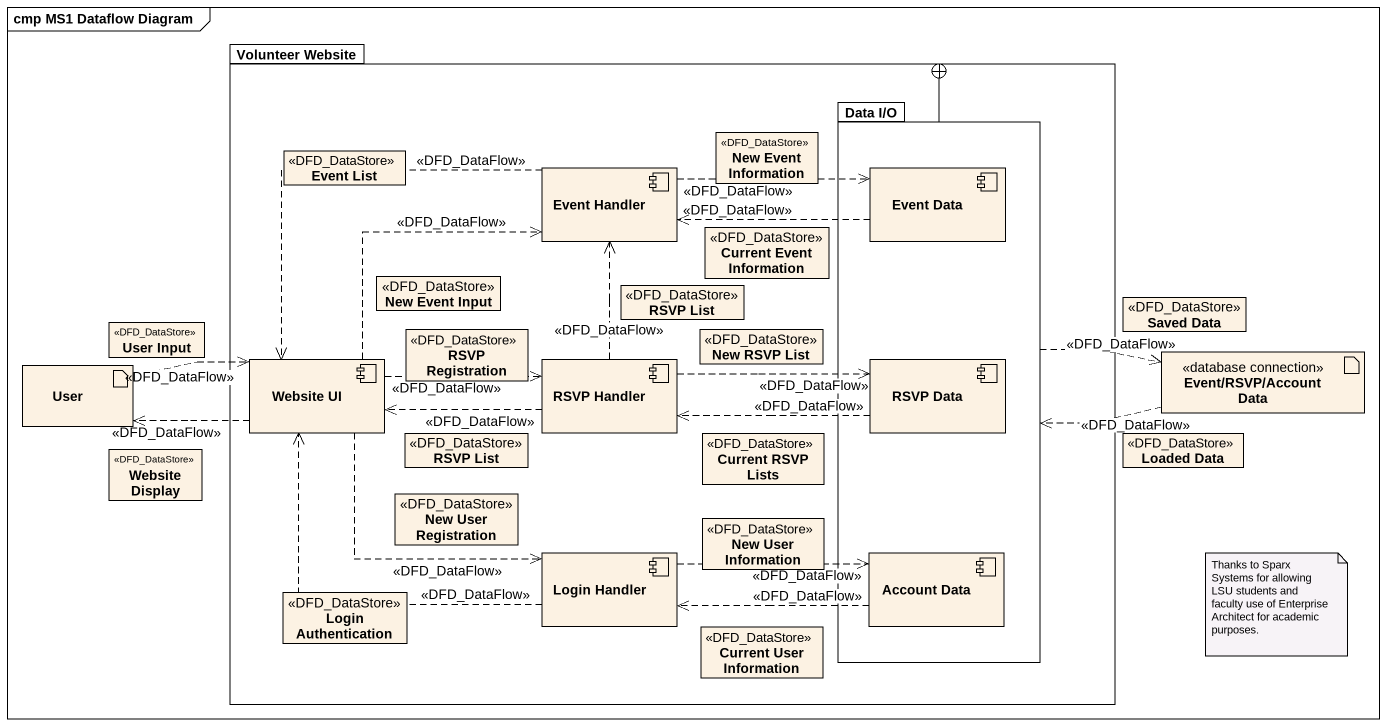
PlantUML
@startuml
mainframe cmp MS1 Dataflow Diagram
allowmixing
hide circle
hide empty members
package "Volunteer Website" as Volunteer_Website {
  class "Event List" as Event_List <<DFD_DataStore>>
  class "New Event Information" as New_Event_Information <<DFD_DataStore>>
  package "Data I/O" as Data_I_O {
    component "Event Data" as Event_Data
    component "RSVP Data" as RSVP_Data
    component "Account Data" as Account_Data
  }
  component "Event Handler" as Event_Handler
  class "Current Event Information" as Current_Event_Information <<DFD_DataStore>>
  class "New Event Input" as New_Event_Input <<DFD_DataStore>>
  class "RSVP List" as RSVP_List <<DFD_DataStore>>
  component "Website UI" as Website_UI
  class "RSVP Registration" as RSVP_Registration <<DFD_DataStore>>
  component "RSVP Handler" as RSVP_Handler
  class "New RSVP List" as New_RSVP_List <<DFD_DataStore>>
  class "RSVP List" as RSVP_List_2 <<DFD_DataStore>>
  class "Current RSVP Lists" as Current_RSVP_Lists <<DFD_DataStore>>
  class "New User Registration" as New_User_Registration <<DFD_DataStore>>
  class "New User Information" as New_User_Information <<DFD_DataStore>>
  class "Login Authentication" as Login_Authentication <<DFD_DataStore>>
  component "Login Handler" as Login_Handler
  class "Current User Information" as Current_User_Information <<DFD_DataStore>>
}
class "Saved Data" as Saved_Data <<DFD_DataStore>>
artifact User
class "User Input" as User_Input <<DFD_DataStore>>
artifact "Event/RSVP/Account Data" as Event_RSVP_Account_Data <<database connection>>
class "Website Display" as Website_Display <<DFD_DataStore>>
class "Loaded Data" as Loaded_Data <<DFD_DataStore>>
Data_I_O -left-+ Volunteer_Website
Data_I_O .right.> Event_RSVP_Account_Data : <<DFD_DataFlow>>
Event_Handler .right.> Event_Data : <<DFD_DataFlow>>
Event_Handler ..> Website_UI : <<DFD_DataFlow>>
Event_Data .left.> Event_Handler : <<DFD_DataFlow>>
User .right.> Website_UI : <<DFD_DataFlow>>
Website_UI .up.> Event_Handler : <<DFD_DataFlow>>
Website_UI .left.> User : <<DFD_DataFlow>>
Website_UI .right.> RSVP_Handler : <<DFD_DataFlow>>
Website_UI ..> Login_Handler : <<DFD_DataFlow>>
RSVP_Handler .up.> Event_Handler : <<DFD_DataFlow>>
RSVP_Handler .left.> Website_UI : <<DFD_DataFlow>>
RSVP_Handler .right.> RSVP_Data : <<DFD_DataFlow>>
RSVP_Data .left.> RSVP_Handler : <<DFD_DataFlow>>
Event_RSVP_Account_Data .left.> Data_I_O : <<DFD_DataFlow>>
Login_Handler .up.> Website_UI : <<DFD_DataFlow>>
Login_Handler .right.> Account_Data : <<DFD_DataFlow>>
Account_Data .left.> Login_Handler : <<DFD_DataFlow>>
note as N1
  Thanks to Sparx Systems for allowing LSU students and faculty use of Enterprise Architect for academic purposes.
end note
@enduml
